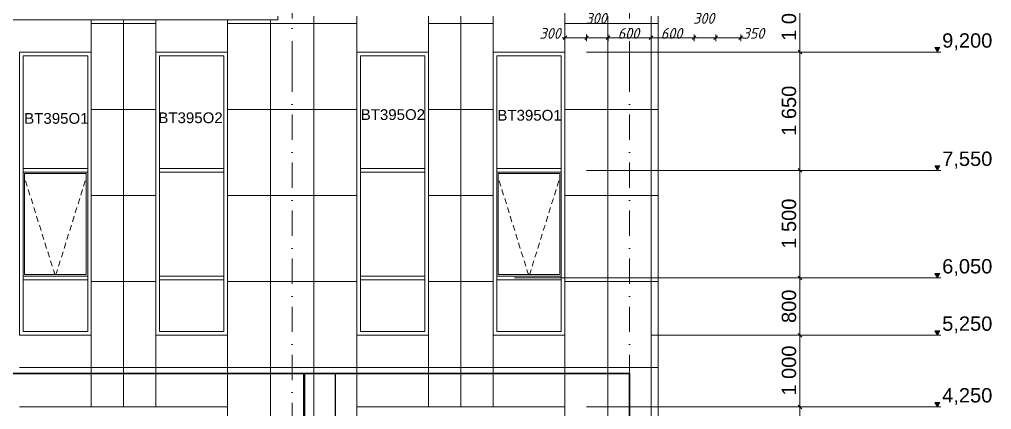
# Model space of a CAD drawing. Header units: millimetres. Extents: x 1499747 to 4341325, y -28481 to 441852.
# Drawn here: x 2554829 to 2568374, y 289125 to 294569 of the extents above; entities that cross this region are included whole.
import ezdxf
from ezdxf.xclip import XClip

# ---------------------------------------------------------------- set-up
doc = ezdxf.new("R2010")
doc.units = ezdxf.units.MM
doc.header["$MEASUREMENT"] = 0
doc.header["$XCLIPFRAME"] = 0
doc.linetypes.add('Штрихпунктирная', pattern=[670.277762, 352.777767, -176.388884, 0, -141.111112])
for name, color, linetype, lineweight in [('1 Фасад_42_Витражные окна_Ном._пера__1_Ном._пера__7', 7, 'Continuous', 18), ('1 Фасад_42_Витражные окна_Ном._пера__20_Ном._пера__1', 1, 'Continuous', 18), ('1 Фасад_42_Витражные окна_Ном._пера__92_Ном._пера__233', 233, 'Continuous', 18), ('1 Фасад_42_Выступы_Ном._пера__1_Ном._пера__7', 7, 'Continuous', 18), ('1 Фасад_42_Конструктив - Перекрытия_Ном._пера__1_Ном._пера__7', 7, 'Continuous', 18), ('1 Фасад_42_Окна Archicad_Ном._пера__87_Ном._пера__251', 250, 'Continuous', 18), ('1 Фасад_42_Отделка керамика_Ном._пера__1_Ном._пера__7', 7, 'Continuous', 18), ('1 Фасад_42_Размер - Общий_Ном._пера__1_Ном._пера__7', 7, 'Continuous', 18), ('1 Фасад_42_Сетка кладки_Ном._пера__20_Ном._пера__1', 1, 'Continuous', 18), ('1 Фасад_42_Сетка кладки_Ном._пера__62_Ном._пера__253', 252, 'Continuous', 18), ('1 Фасад_42_Элемент Модели - Оси_Ном._пера__2_Ном._пера__8', 8, 'Continuous', 18), ('FTP Cable', 130, 'Continuous', 30), ('Кабель 2x4mm', 200, 'Continuous', 30), ('Кабель 2х6 mm', 150, 'Continuous', 30)]:
    doc.layers.add(name, color=color, linetype=linetype, lineweight=lineweight)
doc.styles.add('СГЕНЕРИР_СТИЛЬ_1', font='')
doc.styles.add('СГЕНЕРИР_СТИЛЬ_2', font='arial.ttf')
doc.styles.get('СГЕНЕРИР_СТИЛЬ_1').set_extended_font_data('GOST Common', italic=True)
doc.dimstyles.get("Standard").update_dxf_attribs({"dimtxt": 0.18, "dimasz": 0.18, "dimexe": 0.18, "dimexo": 0.0625, "dimgap": 0.09, "dimtad": 0, "dimtih": 1, "dimtoh": 1, "dimdec": 4, "dimzin": 0, "dimdsep": 46, "dimtxsty": 'Standard', "dimcen": 0.09, "dimadec": 0, "dimazin": 0, "dimtfac": 1, "dimtdec": 4, "dimtofl": 0, "dimtmove": 0, "dimatfit": 3, "dimfxl": 1, "dimtolj": 1, "dimtzin": 0, "dimarcsym": 0})

# ---------------------------------------------------------------- blocks, each defined once
blk = doc.blocks.new('Чертеж_5_42', base_point=(1557140, 9891))
at = {"layer": '1 Фасад_42_Размер - Общий_Ном._пера__1_Ном._пера__7', "linetype": 'Continuous', "true_color": 0x939598}
for points in [[(1561430, 19091), (1561466, 19154), (1561393, 19154)], [(1561430, 17441), (1561466, 17504), (1561393, 17504)], [(1561430, 15941), (1561466, 16004), (1561393, 16004)], [(1561430, 15141), (1561466, 15204), (1561393, 15204)], [(1561430, 14141), (1561466, 14204), (1561393, 14204)]]:
    blk.add_hatch(color=252, dxfattribs=at).paths.add_polyline_path(points)
at = {"layer": '1 Фасад_42_Витражные окна_Ном._пера__1_Ном._пера__7', "color": 252, "linetype": 'Continuous', "true_color": 0x939598}
for p, q in [((1549591, 19041), (1548691, 19041)), ((1548691, 17466), (1548691, 19041)), ((1549591, 17466), (1549591, 19041)), ((1551490, 19041), (1550590, 19041)), ((1550590, 17466), (1550590, 19041)), ((1551490, 17466), (1551490, 19041)), ((1554290, 19041), (1553390, 19041)), ((1553390, 17466), (1553390, 19041)), ((1554290, 17466), (1554290, 19041)), ((1556190, 19041), (1555290, 19041)), ((1555290, 17466), (1555290, 19041)), ((1556190, 17466), (1556190, 19041)), ((1548691, 17441), (1548691, 17466)), ((1549591, 17466), (1548691, 17466)), ((1548691, 17416), (1548691, 17441)), ((1549591, 17416), (1548691, 17416)), ((1548691, 15941), (1548691, 17416)), ((1548711, 17396), (1548711, 15986)), ((1549571, 17396), (1548711, 17396)), ((1549571, 15986), (1549571, 17396)), ((1549591, 17441), (1549591, 17466)), ((1549591, 17416), (1549591, 17441)), ((1549591, 15966), (1549591, 17416)), ((1550590, 17441), (1550590, 17466)), ((1551490, 17466), (1550590, 17466)), ((1550590, 17416), (1550590, 17441)), ((1551490, 17416), (1550590, 17416)), ((1550590, 15941), (1550590, 17416)), ((1551490, 17441), (1551490, 17466)), ((1551490, 17416), (1551490, 17441)), ((1551490, 15966), (1551490, 17416)), ((1553390, 17441), (1553390, 17466)), ((1554290, 17466), (1553390, 17466)), ((1553390, 17416), (1553390, 17441)), ((1554290, 17416), (1553390, 17416)), ((1553390, 15941), (1553390, 17416)), ((1554290, 17441), (1554290, 17466)), ((1554290, 17416), (1554290, 17441)), ((1554290, 15966), (1554290, 17416)), ((1555290, 17441), (1555290, 17466)), ((1556190, 17466), (1555290, 17466)), ((1555290, 17416), (1555290, 17441)), ((1556190, 17416), (1555290, 17416)), ((1555290, 15941), (1555290, 17416)), ((1555310, 17396), (1555310, 15986)), ((1556170, 17396), (1555310, 17396)), ((1556170, 15986), (1556170, 17396)), ((1556190, 17441), (1556190, 17466)), ((1556190, 17416), (1556190, 17441)), ((1556190, 15966), (1556190, 17416)), ((1548711, 15986), (1549571, 15986)), ((1555310, 15986), (1556170, 15986)), ((1548691, 15966), (1549591, 15966)), ((1548691, 15191), (1548691, 15941)), ((1548691, 15916), (1549591, 15916)), ((1549591, 15941), (1549591, 15966)), ((1549591, 15916), (1549591, 15941)), ((1549591, 15191), (1549591, 15916)), ((1550590, 15966), (1551490, 15966)), ((1550590, 15191), (1550590, 15941)), ((1550590, 15916), (1551490, 15916)), ((1551490, 15941), (1551490, 15966)), ((1551490, 15916), (1551490, 15941)), ((1551490, 15191), (1551490, 15916)), ((1553390, 15966), (1554290, 15966)), ((1553390, 15191), (1553390, 15941)), ((1553390, 15916), (1554290, 15916)), ((1554290, 15941), (1554290, 15966)), ((1554290, 15916), (1554290, 15941)), ((1554290, 15191), (1554290, 15916)), ((1555290, 15966), (1556190, 15966)), ((1555290, 15191), (1555290, 15941)), ((1555290, 15916), (1556190, 15916)), ((1556190, 15941), (1556190, 15966)), ((1556190, 15916), (1556190, 15941)), ((1556190, 15191), (1556190, 15916)), ((1549591, 15191), (1548691, 15191)), ((1551490, 15191), (1550590, 15191)), ((1554290, 15191), (1553390, 15191)), ((1556190, 15191), (1555290, 15191))]:
    blk.add_line(p, q, dxfattribs=at)
at = {"layer": '1 Фасад_42_Витражные окна_Ном._пера__92_Ном._пера__233', "color": 252, "linetype": 'Continuous', "true_color": 0x939598}
for p, q in [((1548724, 17297), (1548748, 17221)), ((1549557, 17297), (1549533, 17221)), ((1555324, 17297), (1555348, 17221)), ((1556157, 17297), (1556133, 17221)), ((1548763, 17173), (1548787, 17097)), ((1549518, 17173), (1549495, 17097)), ((1555363, 17173), (1555386, 17097)), ((1556118, 17173), (1556094, 17097)), ((1548802, 17049), (1548826, 16973)), ((1549480, 17049), (1549456, 16973)), ((1555401, 17049), (1555425, 16973)), ((1556079, 17049), (1556055, 16973)), ((1548841, 16925), (1548864, 16848)), ((1548879, 16801), (1548903, 16724)), ((1549402, 16801), (1549379, 16724)), ((1549441, 16925), (1549417, 16848)), ((1555440, 16925), (1555464, 16848)), ((1555479, 16801), (1555502, 16724)), ((1556002, 16801), (1555978, 16724)), ((1556040, 16925), (1556017, 16848)), ((1548918, 16677), (1548942, 16600)), ((1549364, 16677), (1549340, 16600)), ((1555517, 16677), (1555541, 16600)), ((1555963, 16677), (1555939, 16600)), ((1548957, 16552), (1548980, 16476)), ((1549325, 16552), (1549301, 16476)), ((1555556, 16552), (1555580, 16476)), ((1555924, 16552), (1555901, 16476)), ((1548995, 16428), (1549019, 16352)), ((1549286, 16428), (1549263, 16352)), ((1555595, 16428), (1555618, 16352)), ((1555886, 16428), (1555862, 16352)), ((1549034, 16304), (1549058, 16228)), ((1549248, 16304), (1549224, 16228)), ((1555633, 16304), (1555657, 16228)), ((1555847, 16304), (1555823, 16228)), ((1549073, 16180), (1549096, 16104)), ((1549209, 16180), (1549185, 16104)), ((1555672, 16180), (1555696, 16104)), ((1555808, 16180), (1555785, 16104)), ((1549111, 16056), (1549117, 16038)), ((1549117, 16038), (1549133, 15986)), ((1549165, 16038), (1549149, 15986)), ((1549170, 16056), (1549165, 16038)), ((1555711, 16056), (1555716, 16038)), ((1555716, 16038), (1555732, 15986)), ((1555764, 16038), (1555748, 15986)), ((1555770, 16056), (1555764, 16038))]:
    blk.add_line(p, q, dxfattribs=at)
at = {"layer": '1 Фасад_42_Выступы_Ном._пера__1_Ном._пера__7', "color": 252, "linetype": 'Continuous', "true_color": 0x939598}
for p in [(1538165, 19541), (1552240, 19591)]:
    blk.add_line(p, (1552240, 19541), dxfattribs=at)
at = {"layer": '1 Фасад_42_Конструктив - Перекрытия_Ном._пера__1_Ном._пера__7', "linetype": 'Continuous'}
for p, q in [((1556240, 15141), (1556240, 15141)), ((1556240, 14941), (1556240, 14941))]:
    blk.add_line(p, q, dxfattribs=at)
at = {"layer": '1 Фасад_42_Окна Archicad_Ном._пера__87_Ном._пера__251', "color": 252, "linetype": 'Continuous', "true_color": 0x939598}
blk.add_line((1553340, 14191), (1553340, 14191), dxfattribs=at)
at = {"layer": '1 Фасад_42_Отделка керамика_Ном._пера__1_Ном._пера__7', "color": 252, "linetype": 'Continuous', "true_color": 0x939598}
for p, q in [((1557540, 9891), (1557540, 19591)), ((1548641, 15141), (1548641, 19091)), ((1548641, 19091), (1549641, 19091)), ((1549641, 19091), (1549641, 15141)), ((1550540, 15141), (1550540, 19091)), ((1550540, 19091), (1551540, 19091)), ((1551540, 19091), (1551540, 15141)), ((1553340, 19091), (1554340, 19091)), ((1555240, 19091), (1556240, 19091)), ((1549641, 15141), (1548641, 15141)), ((1551540, 15141), (1550540, 15141)), ((1554340, 15141), (1553340, 15141)), ((1556240, 15141), (1555240, 15141)), ((1548640, 14141), (1551540, 14141)), ((1551540, 14141), (1551540, 9891)), ((1553340, 9891), (1553340, 14141)), ((1553340, 14141), (1556240, 14141)), ((1556240, 14141), (1556240, 9891))]:
    blk.add_line(p, q, dxfattribs=at)
at = {"layer": '1 Фасад_42_Размер - Общий_Ном._пера__1_Ном._пера__7', "color": 252, "linetype": 'Continuous', "true_color": 0x939598}
for p, q in [((1559515, 19091), (1559515, 20091)), ((1559490, 19116), (1559540, 19066)), ((1559490, 19116), (1559540, 19066)), ((1561430, 19091), (1561393, 19154)), ((1561393, 19154), (1561466, 19154)), ((1561466, 19154), (1561430, 19091)), ((1561430, 19091), (1556540, 19091)), ((1559562, 19091), (1556540, 19091)), ((1559562, 19091), (1556540, 19091)), ((1559515, 17441), (1559515, 19091)), ((1559515, 17441), (1559515, 19091)), ((1561430, 19091), (1561477, 19091)), ((1561430, 17441), (1561393, 17504)), ((1561393, 17504), (1561466, 17504)), ((1561466, 17504), (1561430, 17441)), ((1561430, 17441), (1556540, 17441)), ((1559562, 17441), (1556540, 17441)), ((1559490, 17466), (1559540, 17416)), ((1559490, 17466), (1559540, 17416)), ((1559515, 15941), (1559515, 17441)), ((1561430, 17441), (1561477, 17441)), ((1561430, 15941), (1561393, 16004)), ((1561393, 16004), (1561466, 16004)), ((1561466, 16004), (1561430, 15941)), ((1559562, 15941), (1555540, 15941)), ((1559562, 15941), (1555540, 15941)), ((1561430, 15941), (1556540, 15941)), ((1559490, 15966), (1559540, 15916)), ((1559490, 15966), (1559540, 15916)), ((1559515, 15141), (1559515, 15941)), ((1561430, 15941), (1561477, 15941)), ((1561430, 15141), (1561393, 15204)), ((1561393, 15204), (1561466, 15204)), ((1561466, 15204), (1561430, 15141)), ((1559562, 15141), (1557440, 15141)), ((1559562, 15141), (1557440, 15141)), ((1561430, 15141), (1557690, 15141)), ((1559490, 15166), (1559540, 15116)), ((1559490, 15166), (1559540, 15116)), ((1559515, 14141), (1559515, 15141)), ((1561430, 15141), (1561477, 15141)), ((1561430, 14141), (1556540, 14141)), ((1559562, 14141), (1556540, 14141)), ((1559562, 14141), (1556540, 14141)), ((1559490, 14166), (1559540, 14116)), ((1559490, 14166), (1559540, 14116)), ((1559515, 12691), (1559515, 14141)), ((1561430, 14141), (1561393, 14204)), ((1561393, 14204), (1561466, 14204)), ((1561466, 14204), (1561430, 14141)), ((1561430, 14141), (1561477, 14141))]:
    blk.add_line(p, q, dxfattribs=at)
at = {"layer": '1 Фасад_42_Сетка кладки_Ном._пера__20_Ном._пера__1', "color": 252, "linetype": 'Continuous', "true_color": 0x939598}
for p, q in [((1556241, 19244), (1556241, 19791)), ((1556203, 19291), (1556241, 19291)), ((1556266, 19316), (1556216, 19266)), ((1556241, 19291), (1556541, 19291)), ((1556241, 19291), (1556541, 19291)), ((1556566, 19316), (1556516, 19266)), ((1556566, 19316), (1556516, 19266)), ((1556541, 19244), (1556541, 19338)), ((1556541, 19291), (1556841, 19291)), ((1556866, 19316), (1556816, 19266)), ((1556866, 19316), (1556816, 19266)), ((1556841, 19244), (1556841, 19338)), ((1556841, 19244), (1556841, 19338)), ((1556841, 19291), (1557441, 19291)), ((1557466, 19316), (1557416, 19266)), ((1557466, 19316), (1557416, 19266)), ((1557441, 19244), (1557441, 19338)), ((1557441, 19244), (1557441, 19338)), ((1557441, 19291), (1558041, 19291)), ((1558066, 19316), (1558016, 19266)), ((1558066, 19316), (1558016, 19266)), ((1558041, 19244), (1558041, 19338)), ((1558041, 19244), (1558041, 19338)), ((1558041, 19291), (1558341, 19291)), ((1558366, 19316), (1558316, 19266)), ((1558366, 19316), (1558316, 19266)), ((1558341, 19244), (1558341, 19338)), ((1558341, 19244), (1558341, 19338)), ((1558341, 19291), (1558690, 19291)), ((1558665, 19266), (1558715, 19316)), ((1558690, 19244), (1558690, 19338)), ((1558690, 19291), (1558728, 19291))]:
    blk.add_line(p, q, dxfattribs=at)
at = {"layer": '1 Фасад_42_Сетка кладки_Ном._пера__62_Ном._пера__253', "color": 252, "linetype": 'Continuous', "true_color": 0x939598}
for p, q in [((1549641, 19541), (1549641, 14141)), ((1550090, 19541), (1550090, 14141)), ((1550540, 19541), (1550540, 14141)), ((1551540, 19541), (1551540, 14141)), ((1552140, 19541), (1552140, 9891)), ((1552740, 19591), (1552740, 9891)), ((1553340, 19591), (1553340, 9891)), ((1554340, 19591), (1554340, 14141)), ((1554790, 19591), (1554790, 14141)), ((1555240, 19591), (1555240, 14141)), ((1556240, 19591), (1556240, 9891)), ((1556840, 19591), (1556840, 9891)), ((1557440, 19591), (1557440, 9891)), ((1549641, 19491), (1550541, 19491)), ((1551540, 19491), (1553340, 19491)), ((1554340, 19491), (1555240, 19491)), ((1556240, 19491), (1557540, 19491)), ((1549641, 18291), (1549641, 18291)), ((1549641, 18291), (1550540, 18291)), ((1551540, 18291), (1553340, 18291)), ((1553340, 18291), (1553340, 18291)), ((1554340, 18291), (1555240, 18291)), ((1556240, 18291), (1557540, 18291)), ((1549641, 17091), (1549641, 17091)), ((1549641, 17091), (1550540, 17091)), ((1551540, 17091), (1553340, 17091)), ((1553340, 17091), (1553340, 17091)), ((1554340, 17091), (1555240, 17091)), ((1556240, 17091), (1557540, 17091)), ((1549641, 15891), (1549641, 15891)), ((1549641, 15891), (1550540, 15891)), ((1551540, 15891), (1553340, 15891)), ((1553340, 15891), (1553340, 15891)), ((1554340, 15891), (1555240, 15891)), ((1556240, 15891), (1557540, 15891)), ((1548640, 14691), (1553340, 14691)), ((1553340, 14691), (1556240, 14691)), ((1556240, 14691), (1556240, 14691)), ((1556240, 14691), (1557540, 14691))]:
    blk.add_line(p, q, dxfattribs=at)
at = {"layer": '1 Фасад_42_Элемент Модели - Оси_Ном._пера__2_Ном._пера__8', "linetype": 'Штрихпунктирная'}
for p, q in [((1552440, 18891), (1552440, 19891)), ((1557140, 18891), (1557140, 19891)), ((1552440, 18891), (1552440, 3891)), ((1557140, 18891), (1557140, 3891))]:
    blk.add_line(p, q, dxfattribs=at)
at = {"layer": '1 Фасад_42_Витражные окна_Ном._пера__20_Ном._пера__1', "color": 252, "linetype": 'Continuous', "true_color": 0x939598, "char_height": 150, "attachment_point": 4, "style": 'СГЕНЕРИР_СТИЛЬ_2'}
for s, insert in [('\\A1;{\\pql;\\fArial|b0|i0|c204|p0;\\W1.000000;ВТ395О2}', (1553395, 18218)), ('\\A1;{\\pql;\\fArial|b0|i0|c204|p0;\\W1.000000;ВТ395О1}', (1555299, 18209)), ('\\A1;{\\pql;\\fArial|b0|i0|c204|p0;\\W1.000000;ВТ395О1}', (1548706, 18165)), ('\\A1;{\\pql;\\fArial|b0|i0|c204|p0;\\W1.000000;ВТ395О2}', (1550575, 18174))]:
    blk.add_mtext(s, dxfattribs=dict(at, insert=insert))
at = {"layer": '1 Фасад_42_Размер - Общий_Ном._пера__1_Ном._пера__7', "color": 252, "linetype": 'Continuous', "true_color": 0x939598, "char_height": 200, "attachment_point": 7, "rotation": 90, "style": 'СГЕНЕРИР_СТИЛЬ_2'}
for s, insert in [('\\A1;{\\pql;\\fArial|b0|i0|c204|p0;\\W1.000000;1\xa0000}', (1559464, 19248)), ('\\A1;{\\pql;\\fArial|b0|i0|c204|p0;\\W1.000000;1\xa0650}', (1559464, 17923)), ('\\A1;{\\pql;\\fArial|b0|i0|c204|p0;\\W1.000000;1\xa0500}', (1559464, 16348)), ('\\A1;{\\pql;\\fArial|b0|i0|c204|p0;\\W1.000000;800}', (1559464, 15312)), ('\\A1;{\\pql;\\fArial|b0|i0|c204|p0;\\W1.000000;1\xa0000}', (1559464, 14298))]:
    blk.add_mtext(s, dxfattribs=dict(at, insert=insert))
at = {"layer": '1 Фасад_42_Размер - Общий_Ном._пера__1_Ном._пера__7', "color": 252, "linetype": 'Continuous', "true_color": 0x939598, "char_height": 200, "attachment_point": 7, "style": 'СГЕНЕРИР_СТИЛЬ_2'}
for s, insert in [('\\A1;{\\pql;\\fArial|b0|i0|c204|p0;\\W1.000000;9,200}', (1561497, 19116)), ('\\A1;{\\pql;\\fArial|b0|i0|c204|p0;\\W1.000000;7,550}', (1561497, 17466)), ('\\A1;{\\pql;\\fArial|b0|i0|c204|p0;\\W1.000000;6,050}', (1561497, 15966)), ('\\A1;{\\pql;\\fArial|b0|i0|c204|p0;\\W1.000000;5,250}', (1561497, 15166)), ('\\A1;{\\pql;\\fArial|b0|i0|c204|p0;\\W1.000000;4,250}', (1561497, 14166))]:
    blk.add_mtext(s, dxfattribs=dict(at, insert=insert))
at = {"layer": '1 Фасад_42_Сетка кладки_Ном._пера__20_Ном._пера__1', "color": 252, "linetype": 'Continuous', "true_color": 0x939598, "char_height": 150, "attachment_point": 7, "style": 'СГЕНЕРИР_СТИЛЬ_1'}
for s, insert in [('\\A1;{\\pql;\\fGOST Common|b0|i1|c204|p0;\\W1.000000;300}', (1556526, 19487)), ('\\A1;{\\pql;\\fGOST Common|b0|i1|c204|p0;\\W1.000000;300}', (1558026, 19487)), ('\\A1;{\\pql;\\fGOST Common|b0|i1|c204|p0;\\W1.000000;300}', (1555886, 19277)), ('\\A1;{\\pql;\\fGOST Common|b0|i1|c204|p0;\\W1.000000;600}', (1556976, 19277)), ('\\A1;{\\pql;\\fGOST Common|b0|i1|c204|p0;\\W1.000000;600}', (1557576, 19277)), ('\\A1;{\\pql;\\fGOST Common|b0|i1|c204|p0;\\W1.000000;350}', (1558715, 19277))]:
    blk.add_mtext(s, dxfattribs=dict(at, insert=insert))
blk = doc.blocks.new('*D236')
at = {"layer": 'Defpoints', "color": 0, "lineweight": 30, "transparency": 16777216}
for p in [(2558795, 289627), (2558795, 285172), (2559230, 285172)]:
    blk.add_point(p, dxfattribs=at)
at = {"layer": 'FTP Cable', "color": 0, "lineweight": -2, "transparency": 16777216}
for p, q in [((2558795, 289627), (2559230, 289627)), ((2559230, 289627), (2559230, 287525)), ((2559230, 285172), (2559230, 287275)), ((2558795, 285172), (2559230, 285172))]:
    blk.add_line(p, q, dxfattribs=at)
at = {"layer": 'FTP Cable', "color": 0, "lineweight": 30, "transparency": 16777216}
for points in [[(2559230, 289627), (2559230, 289627), (2559230, 289627)], [(2559230, 285172), (2559230, 285172), (2559230, 285172)]]:
    blk.add_solid(points, dxfattribs=at)
at = {"layer": 'FTP Cable', "color": 0, "lineweight": 25, "transparency": 16777216, "insert": (2559230, 287400), "char_height": 250, "attachment_point": 5}
blk.add_mtext('\\A1;4455', dxfattribs=at)

msp = doc.modelspace()

# ---------------------------------------------------------------- block references
at = {"layer": 'Кабель 2х6 mm', "lineweight": 35}
ref = msp.add_blockref('Чертеж_5_42', (2563328.7, 284912.3), dxfattribs=at)
XClip(ref).set_block_clipping_path([(1496000, -1299.0576434789), (1580000, 60181.6414690267)])

# ---------------------------------------------------------------- next in the draw order: linework, layer by layer
at = {"layer": 'Кабель 2x4mm', "color": 30, "lineweight": 30, "true_color": 0xf26722}
msp.add_lwpolyline([(2528302.3, 330362.2), (2528302.3, 289627.4), (2563328.7, 289627.4), (2563328.7, 285172)], dxfattribs=at)
at = {"layer": 'Кабель 2x4mm', "color": 30, "lineweight": 40, "true_color": 0xf26722}
msp.add_lwpolyline([(2558794.9, 285172), (2558794.9, 289627.4)], dxfattribs=at)

# ---------------------------------------------------------------- next in the draw order: dimensions: what is measured, and where the dimension line sits
at = {"layer": 'FTP Cable', "color": 18, "lineweight": 25, "true_color": 0x000000}
dim = msp.add_linear_dim(base=(2559229.7, 285172), p1=(2558794.9, 289627.4), p2=(2558794.9, 285172), angle=90, dimstyle='Standard', override={"dimtxt": 250, "dimdec": 0}, dxfattribs=at)
dim.commit()
dim.dimension.update_dxf_attribs({"geometry": '*D236', "text_midpoint": (2559229.7, 287399.7)})

doc.saveas('drawing.dxf')
